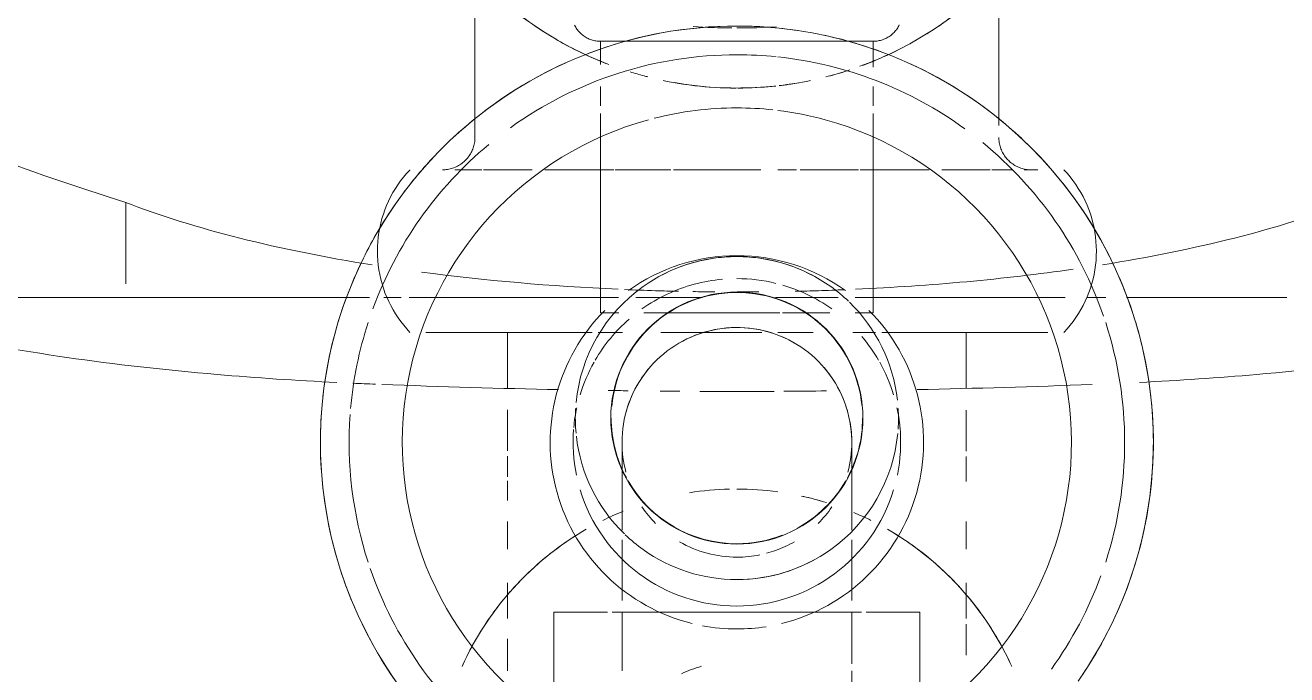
# Model space of a CAD drawing. Header units: millimetres. Extents: x -4000 to 187956, y -58990 to 162485.
# Drawn here: x 79122.3 to 79210.1, y 5606.3 to 5651.6 of the extents above; entities that cross this region are included whole.
import ezdxf

# ---------------------------------------------------------------- set-up
doc = ezdxf.new("R2010")
doc.units = ezdxf.units.MM
doc.layers.add('P-SANR-FIXT', color=6, linetype='Continuous', lineweight=9)

# ---------------------------------------------------------------- blocks, each defined once
blk = doc.blocks.new('C307 - C307-V944-FFS - TANG 1')
at = {"layer": 'P-SANR-FIXT', "color": 252}
for p, q in [((-12.74, -53.14), (-12.74, -61.173)), ((12.74, -61.173), (12.74, -53.14)), ((-12.74, -61.173), (-9.008, -61.173)), ((-8.676, -61.173), (0, -61.173)), ((0, -61.173), (8.676, -61.173)), ((9.008, -61.173), (12.74, -61.173)), ((-8, -61.989), (-8, -63.521)), ((8, -63.521), (8, -61.989)), ((-9.5, -82.012), (-9.5, -95.913)), ((-8.227, -82.012), (-9.5, -82.012)), ((9.5, -82.012), (8.227, -82.012)), ((9.5, -95.913), (9.5, -82.012)), ((-38.282, -83.089), (-27.134, -83.089)), ((25.589, -83.089), (42.56, -83.089)), ((42.56, -83.089), (76.707, -83.089)), ((42.56, -84.05), (42.56, -89.707)), ((-9.5, -96.449), (-9.5, -97.779)), ((9.5, -97.779), (9.5, -96.442)), ((-3.175, -100.937), (-8.227, -100.937)), ((0, -100.937), (-2.087, -100.937)), ((6.822, -100.937), (0, -100.937)), ((8.227, -100.937), (6.822, -100.937))]:
    blk.add_line(p, q, dxfattribs=at)
at = {"layer": 'P-SANR-FIXT', "color": 253}
for p, q in [((-8, -53.14), (-8, -57.076)), ((8, -61.173), (8, -57.076)), ((-8, -57.577), (-8, -61.173)), ((-8.676, -61.173), (-2.946, -61.173)), ((-2.146, -61.173), (0, -61.173)), ((0, -61.173), (8.676, -61.173)), ((-8, -63.521), (-8, -66.214)), ((8, -66.214), (8, -63.521)), ((-8, -67.363), (-8, -66.891)), ((-3.175, -82.012), (-6.474, -82.012)), ((0, -82.012), (-2.999, -82.012)), ((6.474, -82.012), (0, -82.012)), ((-38.209, -83.089), (-27.158, -83.089)), ((-25.682, -83.089), (-24.393, -83.089)), ((-22.823, -83.089), (-8.258, -83.089)), ((8.258, -83.089), (22.799, -83.089)), ((23.37, -83.089), (24.574, -83.089)), ((25.6, -83.089), (90.095, -83.089)), ((18.24, -105.726), (18.24, -94.245)), ((-18.24, -95.069), (-18.24, -105.726)), ((0, -100.937), (-2.087, -100.937)), ((6.822, -100.937), (0, -100.937))]:
    blk.add_line(p, q, dxfattribs=at)
at = {"layer": 'P-SANR-FIXT', "color": 254}
for p, q in [((15.976, -59.308), (15.976, -57.076)), ((-15.976, -58.18), (-15.976, -60.332)), ((-15.976, -60.74), (-15.976, -63.203)), ((15.976, -63.203), (15.976, -60.74)), ((-15.976, -65.552), (-15.976, -67.495)), ((15.976, -67.495), (15.976, -65.552)), ((-8, -68.071), (-8, -67.363)), ((-8, -68.734), (-8, -68.071)), ((-8, -69.353), (-8, -68.734)), ((-8, -69.926), (-8, -69.353)), ((8, -68.965), (8, -69.567)), ((15.976, -70.316), (15.976, -68.949)), ((-8, -70.452), (-8, -69.926)), ((8, -69.567), (8, -70.123)), ((-15.976, -70.284), (-15.976, -72.015)), ((-8, -70.931), (-8, -70.452)), ((-8, -71.362), (-8, -70.931)), ((8, -70.633), (8, -71.094)), ((8, -71.094), (8, -71.506)), ((15.976, -72.038), (15.976, -70.609)), ((8, -71.506), (8, -71.87)), ((8, -71.87), (8, -72.184)), ((-15.976, -72.389), (-15.976, -75.238)), ((8, -72.184), (8, -72.447)), ((8, -72.447), (8, -72.659)), ((15.976, -75.266), (15.976, -72.412)), ((-7.998, -73.173), (-8, -73)), ((-7.985, -73.492), (-7.998, -73.173)), ((-7.959, -73.811), (-7.985, -73.492)), ((7.974, -73.639), (7.942, -73.958)), ((-7.92, -74.129), (-7.959, -73.811)), ((-7.868, -74.445), (-7.92, -74.129)), ((-7.804, -74.758), (-7.868, -74.445)), ((7.841, -74.589), (7.771, -74.902)), ((7.898, -74.275), (7.841, -74.589)), ((7.942, -73.958), (7.898, -74.275)), ((-7.728, -75.069), (-7.804, -74.758)), ((-7.655, -75.321), (-7.728, -75.069)), ((7.688, -75.211), (7.654, -75.321)), ((7.771, -74.902), (7.688, -75.211)), ((7.368, -76.115), (7.238, -76.408)), ((-15.976, -76.778), (-15.976, -80.66)), ((-7.015, -76.847), (-7.163, -76.563)), ((-6.685, -77.395), (-6.855, -77.124)), ((15.976, -80.66), (15.976, -76.779)), ((-6.504, -77.659), (-6.685, -77.395)), ((-6.312, -77.915), (-6.504, -77.659)), ((-6.111, -78.163), (-6.312, -77.915)), ((6.221, -78.03), (6.014, -78.275)), ((6.417, -77.778), (6.221, -78.03)), ((-5.678, -78.635), (-5.899, -78.404)), ((-5.448, -78.858), (-5.678, -78.635)), ((-5.21, -79.071), (-5.448, -78.858)), ((5.34, -78.957), (5.097, -79.166)), ((5.574, -78.739), (5.34, -78.957)), ((5.799, -78.511), (5.574, -78.739)), ((6.014, -78.275), (5.799, -78.511)), ((-4.963, -79.275), (-5.21, -79.071)), ((-4.708, -79.468), (-4.963, -79.275)), ((-4.446, -79.651), (-4.708, -79.468)), ((-4.176, -79.824), (-4.446, -79.651)), ((4.588, -79.554), (4.322, -79.732)), ((5.097, -79.166), (4.847, -79.365)), ((-18.63, -80.66), (-21.654, -80.66)), ((-10.136, -80.66), (-21.654, -80.66)), ((-16.729, -80.66), (-18.42, -80.66)), ((-15.976, -80.66), (-11.296, -80.66)), ((-11.08, -80.66), (-10.085, -80.66)), ((-3.617, -80.135), (-3.9, -79.985)), ((-3.329, -80.274), (-3.617, -80.135)), ((-3.036, -80.402), (-3.329, -80.274)), ((-2.737, -80.517), (-3.036, -80.402)), ((-2.434, -80.621), (-2.737, -80.517)), ((-2.128, -80.712), (-2.434, -80.621)), ((-1.818, -80.791), (-2.128, -80.712)), ((3.771, -80.056), (3.485, -80.201)), ((10.085, -80.66), (11.073, -80.66)), ((21.654, -80.66), (10.136, -80.66)), ((11.296, -80.66), (15.976, -80.66)), ((18.42, -80.66), (16.729, -80.66)), ((21.654, -80.66), (18.621, -80.66)), ((22.768, -80.66), (22.99, -80.903)), ((-23.212, -81.166), (-23.001, -80.915)), ((22.99, -80.903), (23.201, -81.153)), ((-24.254, -82.832), (-24.109, -82.538)), ((-24.109, -82.538), (-23.951, -82.25)), ((-23.951, -82.25), (-23.783, -81.968)), ((-3.175, -82.012), (-6.474, -82.012)), ((0, -82.012), (-2.999, -82.012)), ((6.474, -82.012), (0, -82.012)), ((23.774, -81.954), (23.943, -82.235)), ((-25.692, -83.089), (-24.406, -83.089)), ((-24.618, -83.747), (-24.509, -83.437)), ((-24.509, -83.437), (-24.388, -83.132)), ((-22.855, -83.089), (-15.507, -83.089)), ((-15.079, -83.089), (-8.242, -83.089)), ((-6.812, -83.089), (-4.253, -83.089)), ((4.253, -83.089), (6.812, -83.089)), ((8.242, -83.089), (15.062, -83.089)), ((15.507, -83.089), (17.403, -83.089)), ((17.502, -83.089), (22.831, -83.089)), ((23.394, -83.089), (24.586, -83.089)), ((-24.715, -84.061), (-24.618, -83.747)), ((-24.974, -85.346), (-24.929, -85.021)), ((24.926, -85.005), (24.972, -85.33)), ((-25.032, -86.329), (-25.026, -86.001)), ((-25.026, -86.001), (-25.007, -85.673)), ((-25.007, -85.673), (-24.974, -85.346)), ((-25.025, -86.657), (-25.032, -86.329)), ((-25.005, -86.985), (-25.025, -86.657)), ((-20.005, -91.981), (-20.953, -91.981)), ((-20.005, -91.981), (-20.953, -91.981)), ((-20.479, -91.981), (-20.504, -91.981)), ((-20.389, -91.984), (-20.479, -91.981)), ((-20.299, -91.99), (-20.389, -91.984)), ((-20.209, -92), (-20.299, -91.99)), ((-17.753, -91.981), (-19.174, -91.981)), ((-14.262, -91.981), (-17.634, -91.981)), ((-14.262, -91.981), (-17.634, -91.981)), ((-8.578, -91.981), (-13.383, -91.981)), ((-8.578, -91.981), (-13.383, -91.981)), ((-4.414, -91.981), (-8.47, -91.981)), ((-2.854, -91.981), (-4.139, -91.981)), ((0, -91.981), (-1.678, -91.981)), ((4.418, -91.981), (0.002, -91.981)), ((8.472, -91.981), (4.601, -91.981)), ((13.383, -91.981), (8.578, -91.981)), ((13.383, -91.981), (8.578, -91.981)), ((17.634, -91.981), (14.264, -91.981)), ((17.634, -91.981), (14.264, -91.981)), ((19.648, -91.981), (17.756, -91.981)), ((19.648, -91.981), (18.42, -91.981)), ((19.539, -92.197), (19.458, -92.237)), ((18.551, -93.099), (18.507, -93.178)), ((18.703, -92.874), (18.649, -92.947)), ((18.759, -92.803), (18.703, -92.874)), ((18.944, -92.604), (18.88, -92.668)), ((19.011, -92.543), (18.944, -92.604)), ((19.08, -92.485), (19.011, -92.543)), ((19.152, -92.429), (19.08, -92.485)), ((19.225, -92.377), (19.152, -92.429)), ((19.301, -92.327), (19.225, -92.377)), ((19.379, -92.28), (19.301, -92.327)), ((19.458, -92.237), (19.379, -92.28)), ((18.507, -93.178), (18.466, -93.259)), ((-0.103, -100.937), (0, -100.937)), ((4.387, -100.937), (4.72, -100.937)), ((4.72, -100.937), (5.046, -100.937)), ((5.046, -100.937), (5.364, -100.937)), ((5.364, -100.937), (5.673, -100.937)), ((6.053, -100.937), (5.755, -100.937)), ((6.341, -100.937), (6.053, -100.937))]:
    blk.add_line(p, q, dxfattribs=at)
at = {"layer": 'P-SANR-FIXT', "color": 90}
for p, q in [((8, -70.123), (8, -70.633)), ((8, -72.659), (8, -72.821)), ((8, -72.821), (8, -72.931)), ((7.994, -73.32), (7.974, -73.639)), ((8, -73), (7.994, -73.32)), ((8, -72.931), (8, -72.99)), ((8, -72.99), (8, -73)), ((-7.639, -75.376), (-7.655, -75.321)), ((-7.538, -75.68), (-7.639, -75.376)), ((7.654, -75.321), (7.594, -75.517)), ((-6.855, -77.124), (-7.015, -76.847)), ((-5.899, -78.404), (-6.111, -78.163)), ((-3.9, -79.985), (-4.176, -79.824)), ((4.05, -79.899), (3.771, -80.056)), ((4.322, -79.732), (4.05, -79.899)), ((4.847, -79.365), (4.588, -79.554)), ((-13.735, -80.66), (-16.729, -80.66)), ((-15.976, -80.66), (-14.759, -80.66)), ((-13.283, -80.66), (-11.296, -80.66)), ((-11.517, -80.66), (-12.578, -80.66)), ((-10.136, -80.66), (-11.265, -80.66)), ((-11.08, -80.66), (-10.085, -80.66)), ((-8.068, -80.66), (-9.658, -80.66)), ((-9.651, -80.66), (-8.164, -80.66)), ((-5.3, -80.66), (-3.117, -80.66)), ((-5.3, -80.66), (-2.956, -80.66)), ((-3.01, -80.66), (-5.154, -80.66)), ((-2.854, -80.66), (-5.154, -80.66)), ((-1.731, -80.66), (-0.006, -80.66)), ((-1.731, -80.66), (-0.006, -80.66)), ((-0.005, -80.66), (-1.668, -80.66)), ((-0.005, -80.66), (-1.668, -80.66)), ((0, -80.66), (5.3, -80.66)), ((0, -80.66), (5.3, -80.66)), ((5.154, -80.66), (0, -80.66)), ((5.154, -80.66), (0, -80.66)), ((9.658, -80.66), (7.958, -80.66)), ((8.059, -80.66), (9.651, -80.66)), ((10.085, -80.66), (11.073, -80.66)), ((11.256, -80.66), (10.136, -80.66)), ((11.296, -80.66), (13.283, -80.66)), ((12.578, -80.66), (11.517, -80.66)), ((16.729, -80.66), (13.735, -80.66)), ((14.759, -80.66), (15.976, -80.66)), ((-24.388, -83.132), (-24.254, -82.832)), ((-7.041, -83.089), (-4.256, -83.089)), ((-4.256, -83.089), (-2.683, -83.089)), ((-4.253, -83.089), (-2.682, -83.089)), ((2.427, -83.089), (4.253, -83.089)), ((2.428, -83.089), (4.256, -83.089)), ((4.256, -83.089), (7.041, -83.089)), ((24.247, -82.817), (24.381, -83.117)), ((24.381, -83.117), (24.503, -83.422)), ((24.503, -83.422), (24.613, -83.731)), ((-24.799, -84.378), (-24.715, -84.061)), ((24.613, -83.731), (24.71, -84.045)), ((24.71, -84.045), (24.795, -84.362)), ((-24.929, -85.021), (-24.87, -84.698)), ((-24.87, -84.698), (-24.799, -84.378)), ((24.795, -84.362), (24.867, -84.682)), ((24.867, -84.682), (24.926, -85.005)), ((-7.036, -91.981), (-8.47, -91.981)), ((-4.414, -91.981), (-6.05, -91.981)), ((-2.854, -91.981), (-4.139, -91.981)), ((0, -91.981), (-1.678, -91.981)), ((4.418, -91.981), (0.002, -91.981)), ((6.054, -91.981), (4.601, -91.981)), ((8.472, -91.981), (7.036, -91.981)), ((18.599, -93.022), (18.551, -93.099)), ((18.649, -92.947), (18.599, -93.022)), ((18.818, -92.734), (18.759, -92.803)), ((18.88, -92.668), (18.818, -92.734)), ((5.673, -100.937), (5.974, -100.937)), ((5.974, -100.937), (6.264, -100.937))]:
    blk.add_line(p, q, dxfattribs=at)
at = {"layer": 'P-SANR-FIXT', "color": 250}
for p, q in [((-9.5, -99.139), (-9.5, -100.937)), ((9.5, -100.937), (9.5, -99.313)), ((-3.175, -100.937), (-9.5, -100.937)), ((9.5, -100.937), (6.822, -100.937))]:
    blk.add_line(p, q, dxfattribs=at)
at = {"layer": 'P-SANR-FIXT', "color": 250, "flags": 128}
for points in [[(-23.757, -56.368), (-24.403, -57.331), (-25.01, -58.32), (-25.577, -59.331), (-26.103, -60.365), (-26.587, -61.419), (-27.029, -62.492), (-27.428, -63.581), (-27.782, -64.685), (-28.093, -65.803), (-28.358, -66.932), (-28.578, -68.071), (-28.752, -69.218), (-28.881, -70.371), (-28.963, -71.528), (-28.998, -72.687), (-28.988, -73.847), (-28.931, -75.005), (-28.827, -76.161), (-28.678, -77.311), (-28.482, -78.454), (-28.242, -79.589), (-27.956, -80.713), (-27.625, -81.825), (-27.25, -82.922), (-26.831, -84.004), (-26.37, -85.068), (-25.866, -86.113), (-25.321, -87.137), (-24.735, -88.138), (-24.11, -89.115), (-23.446, -90.067), (-22.745, -90.99), (-22.008, -91.886), (-21.235, -92.751), (-20.428, -93.584)], [(0, -102), (1.16, -101.977), (2.318, -101.907), (3.472, -101.791), (4.62, -101.63), (5.761, -101.422), (6.893, -101.169), (8.014, -100.871), (9.122, -100.528), (10.216, -100.141), (11.293, -99.711), (12.352, -99.238), (13.392, -98.723), (14.41, -98.167), (15.404, -97.57), (16.375, -96.935), (17.319, -96.261), (18.235, -95.55), (19.122, -94.802), (19.979, -94.02), (20.803, -93.204), (21.595, -92.356), (22.351, -91.477), (23.072, -90.569), (23.757, -89.632), (24.403, -88.669), (25.01, -87.68), (25.577, -86.669), (26.103, -85.635), (26.587, -84.581), (27.029, -83.508), (27.428, -82.419), (27.782, -81.315), (28.093, -80.197), (28.358, -79.068), (28.578, -77.929), (28.752, -76.782), (28.881, -75.629), (28.963, -74.472), (28.998, -73.313), (28.988, -72.153), (28.931, -70.995), (28.827, -69.839), (28.678, -68.689), (28.482, -67.546), (28.242, -66.411), (27.956, -65.287), (27.625, -64.175), (27.25, -63.078), (26.831, -61.996), (26.37, -60.932), (25.866, -59.887), (25.321, -58.863), (24.735, -57.862), (24.11, -56.885), (23.446, -55.933)], [(-20.428, -93.584), (-19.588, -94.384), (-18.718, -95.151), (-17.817, -95.881), (-16.888, -96.576), (-15.931, -97.232), (-14.95, -97.85), (-13.944, -98.428), (-12.916, -98.965), (-11.867, -99.461), (-10.8, -99.914), (-9.715, -100.324), (-8.614, -100.691), (-7.5, -101.013), (-6.374, -101.291), (-5.237, -101.523), (-4.092, -101.71), (-2.941, -101.85), (-1.785, -101.945), (-0.626, -101.993), (0, -102)], [(-11.31, -102.085), (-11.274, -102.014), (-11.236, -101.943), (-11.195, -101.875), (-11.151, -101.808), (-11.104, -101.743), (-11.055, -101.68), (-11.004, -101.618), (-10.95, -101.559), (-10.893, -101.502), (-10.835, -101.448), (-10.774, -101.396), (-10.712, -101.346), (-10.647, -101.299), (-10.581, -101.254), (-10.512, -101.212), (-10.443, -101.173), (-10.371, -101.137), (-10.299, -101.104), (-10.225, -101.073), (-10.15, -101.046), (-10.073, -101.021), (-9.996, -101), (-9.918, -100.981), (-9.84, -100.966), (-9.761, -100.954), (-9.681, -100.945), (-9.602, -100.94), (-9.522, -100.937), (-9.5, -100.937)], [(-9.5, -100.937), (-9.492, -100.937), (-9.47, -100.937), (-9.432, -100.937), (-9.379, -100.937), (-9.311, -100.937), (-9.228, -100.937), (-9.13, -100.937), (-9.018, -100.937), (-8.891, -100.937), (-8.75, -100.937), (-8.595, -100.937), (-8.426, -100.937), (-8.244, -100.937), (-8.049, -100.937), (-7.841, -100.937), (-7.62, -100.937), (-7.387, -100.937)], [(-4.046, -100.937), (-4.387, -100.937), (-4.72, -100.937), (-5.046, -100.937), (-5.364, -100.937), (-5.673, -100.937), (-5.974, -100.937), (-6.264, -100.937), (-6.545, -100.937), (-6.815, -100.937), (-7.074, -100.937), (-7.322, -100.937), (-7.558, -100.937), (-7.782, -100.937), (-7.994, -100.937), (-8.193, -100.937), (-8.379, -100.937), (-8.551, -100.937), (-8.71, -100.937), (-8.854, -100.937), (-8.985, -100.937), (-9.101, -100.937), (-9.203, -100.937), (-9.29, -100.937), (-9.362, -100.937), (-9.419, -100.937), (-9.461, -100.937), (-9.488, -100.937), (-9.499, -100.937)], [(9.5, -100.937), (9.492, -100.937), (9.47, -100.937), (9.432, -100.937), (9.379, -100.937), (9.311, -100.937), (9.228, -100.937), (9.13, -100.937), (9.018, -100.937), (8.891, -100.937), (8.75, -100.937), (8.595, -100.937), (8.426, -100.937), (8.244, -100.937), (8.049, -100.937), (7.841, -100.937), (7.62, -100.937), (7.387, -100.937), (7.142, -100.937), (6.886, -100.937)], [(7.322, -100.937), (7.558, -100.937), (7.782, -100.937), (7.994, -100.937), (8.193, -100.937), (8.379, -100.937), (8.551, -100.937), (8.71, -100.937), (8.854, -100.937), (8.985, -100.937), (9.101, -100.937), (9.203, -100.937), (9.29, -100.937), (9.362, -100.937), (9.419, -100.937), (9.461, -100.937), (9.488, -100.937), (9.499, -100.937)], [(9.5, -100.937), (9.58, -100.939), (9.66, -100.944), (9.739, -100.952), (9.819, -100.963), (9.897, -100.977), (9.975, -100.994), (10.053, -101.015), (10.129, -101.039), (10.205, -101.065), (10.279, -101.095), (10.352, -101.128), (10.424, -101.163), (10.494, -101.201), (10.562, -101.243), (10.629, -101.286), (10.694, -101.333), (10.758, -101.382), (10.819, -101.434), (10.878, -101.487), (10.935, -101.544), (10.989, -101.602), (11.041, -101.663), (11.091, -101.725), (11.138, -101.79), (11.183, -101.857), (11.225, -101.925), (11.264, -101.994), (11.3, -102.066)]]:
    blk.add_lwpolyline(points, dxfattribs=at)
at = {"layer": 'P-SANR-FIXT', "color": 254, "flags": 128}
for points in [[(8, -66.891), (8, -67.626), (8, -68.318), (8, -68.965)], [(-8, -73), (-8, -72.974), (-8, -72.897), (-8, -72.768), (-8, -72.588), (-8, -72.357), (-8, -72.075), (-8, -71.743), (-8, -71.362)], [(7.594, -75.517), (7.487, -75.818), (7.368, -76.115)], [(-7.163, -76.563), (-7.3, -76.274), (-7.425, -75.979), (-7.538, -75.68)], [(7.238, -76.408), (7.096, -76.694), (6.943, -76.975), (6.778, -77.249)], [(6.778, -77.249), (6.603, -77.517), (6.417, -77.778)], [(-23.001, -80.915), (-22.779, -80.672), (-22.768, -80.66)], [(1.043, -80.932), (0.725, -80.967), (0.406, -80.99), (0.086, -81), (-0.234, -80.997), (-0.553, -80.981), (-0.872, -80.952), (-1.189, -80.911), (-1.505, -80.857), (-1.818, -80.791)], [(2.294, -80.664), (1.985, -80.75), (1.674, -80.823), (1.36, -80.884), (1.043, -80.932)], [(3.485, -80.201), (3.195, -80.334), (2.899, -80.456), (2.598, -80.566), (2.294, -80.664)], [(-23.783, -81.968), (-23.603, -81.693), (-23.413, -81.426), (-23.212, -81.166)], [(23.201, -81.153), (23.403, -81.413), (23.594, -81.68), (23.774, -81.954)], [(23.943, -82.235), (24.101, -82.523), (24.247, -82.817)], [(24.972, -85.33), (25.005, -85.657), (25.025, -85.984), (25.032, -86.312), (25.026, -86.641), (25.007, -86.968)], [(-18.285, -93.795), (-18.305, -93.707), (-18.328, -93.62), (-18.355, -93.533), (-18.385, -93.448), (-18.418, -93.364), (-18.455, -93.281), (-18.496, -93.2), (-18.539, -93.12), (-18.586, -93.043), (-18.635, -92.967), (-18.688, -92.893), (-18.743, -92.822), (-18.802, -92.752), (-18.863, -92.685), (-18.926, -92.621), (-18.993, -92.559), (-19.061, -92.5), (-19.132, -92.444), (-19.205, -92.391), (-19.281, -92.34), (-19.358, -92.293), (-19.437, -92.248), (-19.517, -92.207), (-19.6, -92.17), (-19.683, -92.135), (-19.768, -92.104), (-19.855, -92.076), (-19.942, -92.052), (-20.03, -92.031), (-20.119, -92.014), (-20.209, -92)], [(20.504, -91.981), (20.413, -91.983), (20.323, -91.988), (20.233, -91.997), (20.143, -92.01), (20.054, -92.026), (19.966, -92.046), (19.878, -92.069), (19.792, -92.096), (19.706, -92.126), (19.622, -92.16), (19.539, -92.197)], [(18.466, -93.259), (18.428, -93.341), (18.394, -93.425), (18.362, -93.51)], [(0, -100.937), (0.38, -100.937), (0.759, -100.937), (1.137, -100.937), (1.514, -100.937), (1.887, -100.937), (2.258, -100.937), (2.625, -100.937), (2.988, -100.937), (3.347, -100.937), (3.699, -100.937), (4.046, -100.937), (4.387, -100.937)], [(5.755, -100.937), (5.448, -100.937), (5.133, -100.937), (4.809, -100.937)]]:
    blk.add_lwpolyline(points, dxfattribs=at)
at = {"layer": 'P-SANR-FIXT', "color": 253, "flags": 128}
for points in [[(-22.768, -91.981), (-22.99, -91.739), (-23.201, -91.488), (-23.403, -91.229), (-23.594, -90.962), (-23.774, -90.688), (-23.943, -90.406), (-24.101, -90.118), (-24.247, -89.824), (-24.381, -89.525), (-24.503, -89.22), (-24.613, -88.91), (-24.71, -88.597), (-24.795, -88.28), (-24.867, -87.959), (-24.926, -87.637), (-24.972, -87.312), (-25.005, -86.985)], [(25.007, -86.968), (24.974, -87.295), (24.929, -87.62), (24.87, -87.943), (24.799, -88.264), (24.715, -88.581), (24.618, -88.895), (24.509, -89.204), (24.388, -89.509), (24.254, -89.809), (24.109, -90.103), (23.951, -90.392), (23.783, -90.673), (23.603, -90.948), (23.413, -91.216), (23.212, -91.475), (23.001, -91.726), (22.779, -91.969), (22.768, -91.981)], [(-18.24, -94.245), (-18.242, -94.155), (-18.247, -94.064), (-18.256, -93.974), (-18.269, -93.885), (-18.285, -93.795)], [(18.362, -93.51), (18.335, -93.596), (18.311, -93.683), (18.29, -93.772), (18.273, -93.86), (18.259, -93.95), (18.249, -94.04), (18.243, -94.13), (18.24, -94.221), (18.24, -94.245)], [(-3.794, -100.937), (-3.442, -100.937), (-3.086, -100.937), (-2.724, -100.937), (-2.358, -100.937), (-1.988, -100.937), (-1.615, -100.937), (-1.239, -100.937), (-0.861, -100.937), (-0.482, -100.937), (-0.103, -100.937)], [(4.809, -100.937), (4.478, -100.937), (4.139, -100.937), (3.794, -100.937), (3.442, -100.937), (3.086, -100.937), (2.724, -100.937), (2.358, -100.937), (1.988, -100.937), (1.615, -100.937), (1.239, -100.937), (0.861, -100.937), (0.482, -100.937), (0.103, -100.937), (0, -100.937)], [(6.264, -100.937), (6.545, -100.937), (6.815, -100.937)]]:
    blk.add_lwpolyline(points, dxfattribs=at)
at = {"layer": 'P-SANR-FIXT', "color": 252, "flags": 128}
for points in [[(-7.387, -100.937), (-7.142, -100.937), (-6.886, -100.937), (-6.619, -100.937), (-6.341, -100.937), (-6.053, -100.937), (-5.755, -100.937), (-5.448, -100.937), (-5.133, -100.937), (-4.809, -100.937), (-4.478, -100.937), (-4.139, -100.937), (-3.794, -100.937)], [(0, -100.937), (-0.38, -100.937), (-0.759, -100.937), (-1.137, -100.937), (-1.514, -100.937), (-1.887, -100.937), (-2.258, -100.937), (-2.625, -100.937), (-2.988, -100.937), (-3.347, -100.937), (-3.699, -100.937), (-4.046, -100.937)], [(6.886, -100.937), (6.619, -100.937), (6.341, -100.937)], [(6.815, -100.937), (7.074, -100.937), (7.322, -100.937)]]:
    blk.add_lwpolyline(points, dxfattribs=at)
at = {"layer": 'P-SANR-FIXT', "color": 252}
for centre, radius, start, end in [((0, -73), 27, 18.98722, 51.20179), ((0, -73), 29, 25.20242, 45.81312), ((0, -73), 23.297, 126, 254.68917), ((0, -73), 23.297, 285.31083, 54), ((0, -73), 29, 145.69258, 154.2826), ((0, -73), 27, 144.21673, 159.86473), ((0, -48.75), 21, 204.2968, 240.04324), ((0, -48.75), 21, 299.95676, 335.7032), ((0, -73), 13, 103.86206, 225), ((0, -73), 13, 315, 76.13794), ((0, -73), 29, 13.43579, 23.57785), ((0, -73), 11.405, 90, 163.11668), ((0, -73), 11.405, 90, 163.11668), ((0, -73), 11.405, 16.88332, 90), ((0, -73), 11.405, 16.88332, 90), ((0, -74.691), 11.25, 90, 120), ((0, -73), 27, 162, 198), ((0, -73), 27, 355.87599, 18), ((0, -74.691), 11.25, 125.52718, 174.50949), ((0, -74.691), 11.25, 125.52718, 174.50949), ((0, -74.691), 11.25, 46.30509, 54.47282), ((0, -74.691), 11.25, 46.30509, 54.47282), ((0, -74.691), 11.25, 6.40961, 45.86058), ((0, -74.691), 11.25, 6.40961, 45.86058), ((0, -73), 29, 355.33812, 12.70933), ((0, -73), 29, 168.22163, 192.70933), ((0, -74.691), 11.25, 356.63883, 5.35651), ((0, -74.691), 11.25, 356.63883, 5.35651), ((0, -74.691), 11.25, 176.05868, 183.36117), ((0, -74.691), 11.25, 176.05868, 183.36117), ((0, -73), 27, 342, 354.9928), ((0, -74.691), 11.25, 186.40961, 225.86058), ((0, -74.691), 11.25, 186.40961, 225.86058), ((0, -74.691), 11.25, 305.52718, 354.50949), ((0, -74.691), 11.25, 305.52718, 354.50949), ((0, -73), 29, 348.22163, 354.49083), ((0, -73), 29, 193.43579, 203.57785), ((0, -73), 27, 198.98722, 230.64198), ((0, -73), 27, 309.80283, 339.86473), ((0, -74.691), 11.25, 226.30509, 234.47282), ((0, -74.691), 11.25, 226.30509, 234.47282), ((0, -74.691), 11.25, 240, 270), ((0, -74.691), 11.25, 270, 300), ((0, -73), 29, 205.20242, 225.87902), ((0, -73), 29, 325.69258, 334.2826), ((0, -73), 29, 314.58962, 321.90676), ((0, -73), 27, 234, 263.92751), ((0, -73), 27, 270, 305.73246), ((0, -73), 29, 249.09955, 257.85443), ((0, -73), 27, 264.1883, 270), ((0, -73), 29, 270, 290.90045)]:
    blk.add_arc(centre, radius, start, end, dxfattribs=at)
at = {"layer": 'P-SANR-FIXT', "color": 254}
for centre, radius, start, end in [((0, -48.75), 9, 285.93912, 295.35239), ((0, -48.75), 21, 204.2968, 215.32399), ((0, -48.75), 21, 324.67601, 335.7032), ((0, -73), 13, 90, 99.0178), ((0, -73), 13, 79.34813, 90), ((0, -48.75), 21, 216, 234), ((0, -48.75), 21, 318.72739, 324), ((0, -73), 11.405, 90, 163.11668), ((0, -73), 11.405, 16.88332, 90), ((0, -48.75), 21, 306, 318.31812), ((0, -73), 8, 90, 101.57713), ((0, -48.75), 21, 234.19145, 240.04324), ((0, -73), 8, 105, 109.7146), ((0, -48.75), 21, 299.95676, 305.80854), ((0, -74.691), 8.75, 90, 111.19627), ((0, -74.691), 8.75, 30, 90), ((0, -48.75), 21, 243.64055, 247.2076), ((0, -74.691), 8.75, 118.60924, 150), ((0, -73), 8, 135, 145.74393), ((0, -73), 8, 34.25606, 45), ((0, -48.75), 21, 292.17589, 296.35945), ((0, -48.75), 21, 252.69516, 257.59768), ((0, -48.75), 21, 262.19251, 270), ((0, -48.75), 21, 271.39024, 279.01476), ((0, -73), 11.405, 168.47084, 185.15703), ((0, -74.691), 8.75, 151.52298, 180), ((0, -73), 8, 165, 180), ((0, -74.691), 8.75, 0, 28.47702), ((0, -73), 8, 360, 15), ((0, -73), 11.405, 355.4687, 11.52916), ((0, -73), 8, 180, 190.055), ((0, -73), 11.405, 185.24825, 192.21057), ((0, -73), 11.405, 347.78943, 354.75174), ((0, -74.691), 8.75, 185.28963, 270), ((0, -73), 8, 195, 196.94678), ((0, -73), 8, 198.01651, 210), ((0, -74.691), 8.75, 270, 354.71037), ((0, -73), 8, 330, 341.98349), ((0, -73), 8, 343.05322, 345), ((0, -73), 11.405, 196.88332, 209.31915), ((0, -73), 11.405, 330.68085, 343.11668), ((0, -73), 8, 210, 220.60753), ((0, -73), 8, 319.39247, 330), ((0, -73), 11.405, 210.06325, 220.27106), ((0, -73), 11.405, 311.20202, 329.93675), ((0, -73), 8, 240, 300), ((0, -73), 11.405, 234.53862, 244.82052), ((0, -73), 11.405, 295.17948, 305.46138), ((0, -73), 11.405, 244.82052, 253.73765), ((0, -73), 11.405, 244.82052, 253.73765), ((0, -73), 11.405, 275.05175, 295.17948), ((0, -73), 11.405, 275.05175, 295.17948), ((0, -73), 13, 234.45897, 270), ((0, -73), 11.405, 256.1869, 270), ((0, -73), 11.405, 256.1869, 270), ((0, -73), 13, 270, 305.54103), ((0, -122.671), 25, 96.74787, 101.82531), ((0, -122.671), 25, 90.21454, 96.20586), ((0, -122.671), 25, 83.27972, 89.77164), ((0, -122.671), 25, 78.17469, 83.25213), ((0, -122.671), 25, 105, 108.31268), ((0, -150), 48.136, 90, 93.2959), ((0, -150), 48.136, 86.38119, 89.57857)]:
    blk.add_arc(centre, radius, start, end, dxfattribs=at)
at = {"layer": 'P-SANR-FIXT', "color": 250}
for centre, radius, start, end in [((0, -73), 29, 154.2826, 168.22163), ((0, -74.691), 11.25, 90, 125.52718), ((0, -74.691), 11.25, 54.47282, 90), ((0, -74.691), 11.25, 54.47282, 90), ((0, -74.691), 8.778, 90, 270), ((0, -74.691), 8.778, 270, 90), ((0, -73), 29, 334.2826, 348.22163), ((0, -74.691), 11.25, 234.47282, 270), ((0, -74.691), 11.25, 270, 305.52718), ((0, -73), 29, 321.90676, 325.69258), ((0, -73), 29, 226.85638, 245.27021), ((0, -73), 29, 293.58912, 313.14362), ((0, -73), 29, 261.52944, 270)]:
    blk.add_arc(centre, radius, start, end, dxfattribs=at)
at = {"layer": 'P-SANR-FIXT', "color": 253}
for centre, radius, start, end in [((0, -73), 13, 103.86206, 225), ((0, -73), 13, 90, 99.0178), ((0, -73), 13, 79.34813, 90), ((0, -73), 13, 315, 76.13794), ((0, -73), 8, 60, 90), ((0, -73), 8, 109.7146, 120), ((0, -48.75), 21, 243.64055, 247.2076), ((0, -48.75), 21, 292.17589, 296.35945), ((0, -73), 11.405, 168.47084, 185.15703), ((0, -73), 11.405, 168.47084, 185.15703), ((0, -73), 11.405, 355.4687, 11.52916), ((0, -73), 11.405, 355.4687, 11.52916), ((0, -73), 11.405, 185.24825, 192.21057), ((0, -73), 11.405, 185.24825, 192.21057), ((0, -73), 11.405, 347.78943, 354.75174), ((0, -73), 11.405, 347.78943, 354.75174), ((0, -73), 11.405, 196.88332, 209.31915), ((0, -73), 11.405, 196.88332, 209.31915), ((0, -73), 11.405, 330.68085, 343.11668), ((0, -73), 11.405, 330.68085, 343.11668), ((0, -73), 11.405, 210.06325, 220.27106), ((0, -73), 11.405, 210.06325, 220.27106), ((0, -73), 11.405, 311.20202, 329.93675), ((0, -73), 11.405, 311.20202, 329.93675), ((0, -73), 11.405, 234.53862, 244.82052), ((0, -73), 11.405, 234.53862, 244.82052), ((0, -73), 11.405, 295.17948, 305.46138), ((0, -73), 11.405, 295.17948, 305.46138), ((0, -73), 13, 234.45897, 270), ((0, -73), 13, 270, 305.54103), ((0, -73), 23.297, 254.68917, 262.96239), ((0, -73), 23.297, 270, 284.30556), ((0, -73), 23.297, 263.8252, 270), ((0, -122.671), 25, 110.50887, 120), ((0, -122.671), 25, 60, 68.72237), ((0, -122.671), 25, 120.03695, 135), ((0, -122.671), 25, 45, 59.95738)]:
    blk.add_arc(centre, radius, start, end, dxfattribs=at)
at = {"layer": 'P-SANR-FIXT', "color": 90}
for centre, radius, start, end in [((0, -48.75), 21, 253.9699, 257.59768), ((0, -73), 11.405, 244.82052, 253.73765), ((0, -73), 11.405, 275.05175, 295.17948), ((0, -73), 11.405, 256.1869, 270)]:
    blk.add_arc(centre, radius, start, end, dxfattribs=at)
at = {"layer": 'P-SANR-FIXT', "color": 250}
for points, knots in [([(-64.5, -82.899), (-61.942, -82.05), (-56.425, -80.553), (-46.829, -78.829), (-37.165, -77.743), (-30.798, -77.313), (-28.028, -77.176)], [-1, -1, -1, -1, -0.75, -0.5, -0.25, -0.0639123, -0.0639123, -0.0639123, -0.0639123]), ([(27.852, -77.167), (30.683, -77.306), (37.11, -77.736), (46.829, -78.829), (56.425, -80.553), (61.942, -82.05), (64.5, -82.899)], [-0.9400295, -0.9400295, -0.9400295, -0.9400295, -0.75, -0.5, -0.25, 0, 0, 0, 0]), ([(119.281, -157.53), (115.965, -146.843), (106.16, -127.435), (84.838, -108.521), (62.348, -96.734), (49.426, -91.873), (42.56, -89.707)], [0, 0, 0, 0, 0.333333, 0.666667, 0.833333, 1, 1, 1, 1])]:
    blk.add_open_spline(points, degree=3, knots=knots, dxfattribs=at)
at = {"layer": 'P-SANR-FIXT', "color": 252}
for points in [[(-12.564, -76.677), (-16.614, -76.758), (-20.668, -76.877), (-24.727, -77.033)], [(24.723, -77.033), (20.576, -76.875), (16.477, -76.756), (12.426, -76.675)], [(25.154, -77.05), (25.684, -77.07), (26.211, -77.092), (26.736, -77.115)], [(-8.261, -83.663), (-13.494, -83.902), (-18.615, -84.369), (-23.413, -85.057)], [(21.969, -84.858), (17.593, -84.278), (12.971, -83.878), (8.26, -83.663)], [(-19.145, -106.594), (-18.213, -105.484), (-16.146, -103.436), (-12.581, -100.912), (-9.931, -99.691), (-8.56, -99.192)]]:
    blk.add_open_spline(points, degree=3, dxfattribs=at)
at = {"layer": 'P-SANR-FIXT', "color": 254}
for points in [[(-3.268, -76.556), (-4.262, -76.562), (-5.256, -76.57), (-6.25, -76.581)], [(0, -76.544), (-0.864, -76.545), (-1.728, -76.548), (-2.593, -76.552)], [(2.57, -76.551), (1.711, -76.547), (0.854, -76.545), (0, -76.544)], [(5.341, -76.571), (4.882, -76.567), (4.424, -76.563), (3.967, -76.56)], [(8.959, -76.614), (8.494, -76.607), (8.029, -76.601), (7.566, -76.595)], [(-4.067, -83.52), (-4.605, -83.532), (-5.142, -83.547), (-5.679, -83.564)], [(-0.008, -83.475), (-0.517, -83.475), (-1.026, -83.477), (-1.535, -83.482)], [(3.076, -83.501), (2.563, -83.492), (2.048, -83.486), (1.534, -83.482)], [(5.678, -83.564), (5.142, -83.547), (4.605, -83.532), (4.067, -83.52)], [(-4.346, -98.052), (-3.878, -97.969), (-3.409, -97.901), (-2.937, -97.846)], [(-7.444, -98.813), (-7.034, -98.684), (-6.62, -98.566), (-6.204, -98.458)]]:
    blk.add_open_spline(points, degree=3, dxfattribs=at)
at = {"layer": 'P-SANR-FIXT', "color": 253}
for points in [[(-5.679, -83.564), (-6.293, -83.583), (-6.907, -83.605), (-7.518, -83.631)], [(7.832, -83.644), (7.116, -83.613), (6.398, -83.586), (5.678, -83.564)]]:
    blk.add_open_spline(points, degree=3, dxfattribs=at)
at = {"layer": 'P-SANR-FIXT', "color": 250}
for points in [[(-25.469, -85.369), (-31.945, -86.405), (-37.766, -87.859), (-42.56, -89.707)], [(42.56, -89.707), (37.745, -87.852), (31.896, -86.393), (25.391, -85.357)]]:
    blk.add_open_spline(points, degree=3, dxfattribs=at)
at = {"layer": 'P-SANR-FIXT', "color": 254}
for points, knots in [([(-2.697, -97.82), (-2.35, -97.784), (-1.095, -97.679), (1.306, -97.653), (3.281, -97.866), (4.347, -98.054)], [0.46576698, 0.46576698, 0.46576698, 0.46576698, 0.47916667, 0.51388889, 0.55555556, 0.55555556, 0.55555556, 0.55555556]), ([(6.194, -98.454), (6.285, -98.478), (6.7, -98.588), (7.115, -98.709), (7.437, -98.81)], [0.57972883, 0.57972883, 0.57972883, 0.57972883, 0.58333333, 0.59612282, 0.59612282, 0.59612282, 0.59612282])]:
    blk.add_open_spline(points, degree=3, knots=knots, dxfattribs=at)
at = {"layer": 'P-SANR-FIXT', "color": 252}
blk.add_open_spline([(8.923, -99.326), (9.833, -99.673), (11.561, -100.447), (13.902, -101.836), (16.105, -103.496), (17.851, -105.127), (18.806, -106.19), (19.151, -106.602)], degree=3, knots=[0.6159618, 0.6159618, 0.6159618, 0.6159618, 0.6527778, 0.6875, 0.7222222, 0.7569444, 0.7777778, 0.7777778, 0.7777778, 0.7777778], dxfattribs=at)
blk = doc.blocks.new('CMF2_NHAXUONG_A_rvt-1-FFS - TANG 1')
at = {"layer": 'P-SANR-FIXT', "color": 250, "lineweight": 9, "rotation": 180}
blk.add_blockref('C307 - C307-V944-FFS - TANG 1', (79171.82, 5549.515), dxfattribs=at)

msp = doc.modelspace()

# ---------------------------------------------------------------- block references
at = {"lineweight": 5}
msp.add_blockref('CMF2_NHAXUONG_A_rvt-1-FFS - TANG 1', (0, 0), dxfattribs=at)

doc.saveas('drawing.dxf')
